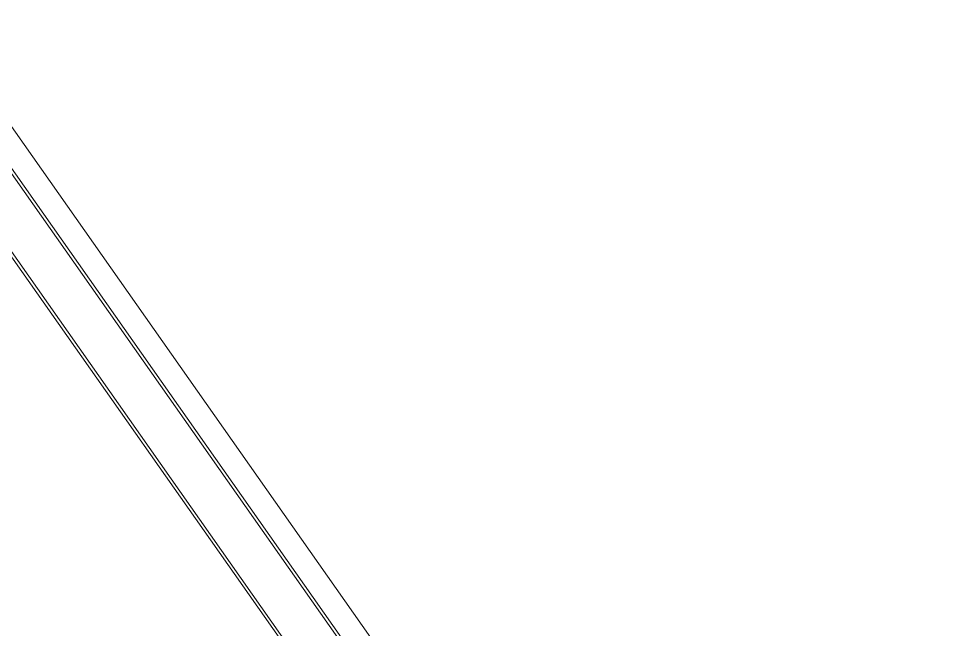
# Model space of a CAD drawing. Extents: x 274235 to 276654, y 142848 to 144425.
# Drawn here: x 275935.006 to 275938.925, y 143102.45 to 143104.997 of the extents above; entities that cross this region are included whole.
import ezdxf

# ---------------------------------------------------------------- set-up
doc = ezdxf.new("R2010")
doc.units = 0
doc.header["$LTSCALE"] = 1.5
doc.layers.get('0').update_dxf_attribs({"linetype": 'CONTINUOUS', "lineweight": 0})
doc.layers.add('_ACM-A-WALL-FULL', color=6, linetype='CONTINUOUS', lineweight=13)

# ---------------------------------------------------------------- blocks, each defined once
blk = doc.blocks.new('BASEMENT20250512')
at = {"layer": '_ACM-A-WALL-FULL', "lineweight": 9}
for p, q in [((698204.1245, 638634.3334), (668367.0134, 668471.4445)), ((689804.1246, 646751.4906), (698004.1245, 638551.4907))]:
    blk.add_line(p, q, dxfattribs=at)
blk = doc.blocks.new('5f0512')
at = {"layer": '_ACM-A-WALL-FULL', "lineweight": 18}
for p, q in [((-302865.1179, -90745.2269), (-331029.0788, -62581.266)), ((-310796.9989, -83237.61), (-303077.2499, -90957.3589))]:
    blk.add_line(p, q, dxfattribs=at)
at = {"layer": '_ACM-A-WALL-FULL'}
blk.add_line((-331099.7895, -62651.9767), (-302935.8285, -90815.9376), dxfattribs=at)

msp = doc.modelspace()

# ---------------------------------------------------------------- block references
at = {"xscale": 0.0009999999999999994, "yscale": 0.001, "zscale": 0.001, "rotation": 350.1075696352769}
msp.add_blockref('BASEMENT20250512', (275143.7222, 142586.2208), dxfattribs=at)

# ---------------------------------------------------------------- next in the draw order: block references
msp.add_blockref('5f0512', (276254.5381, 143133.9317), dxfattribs=at)

doc.saveas('drawing.dxf')
